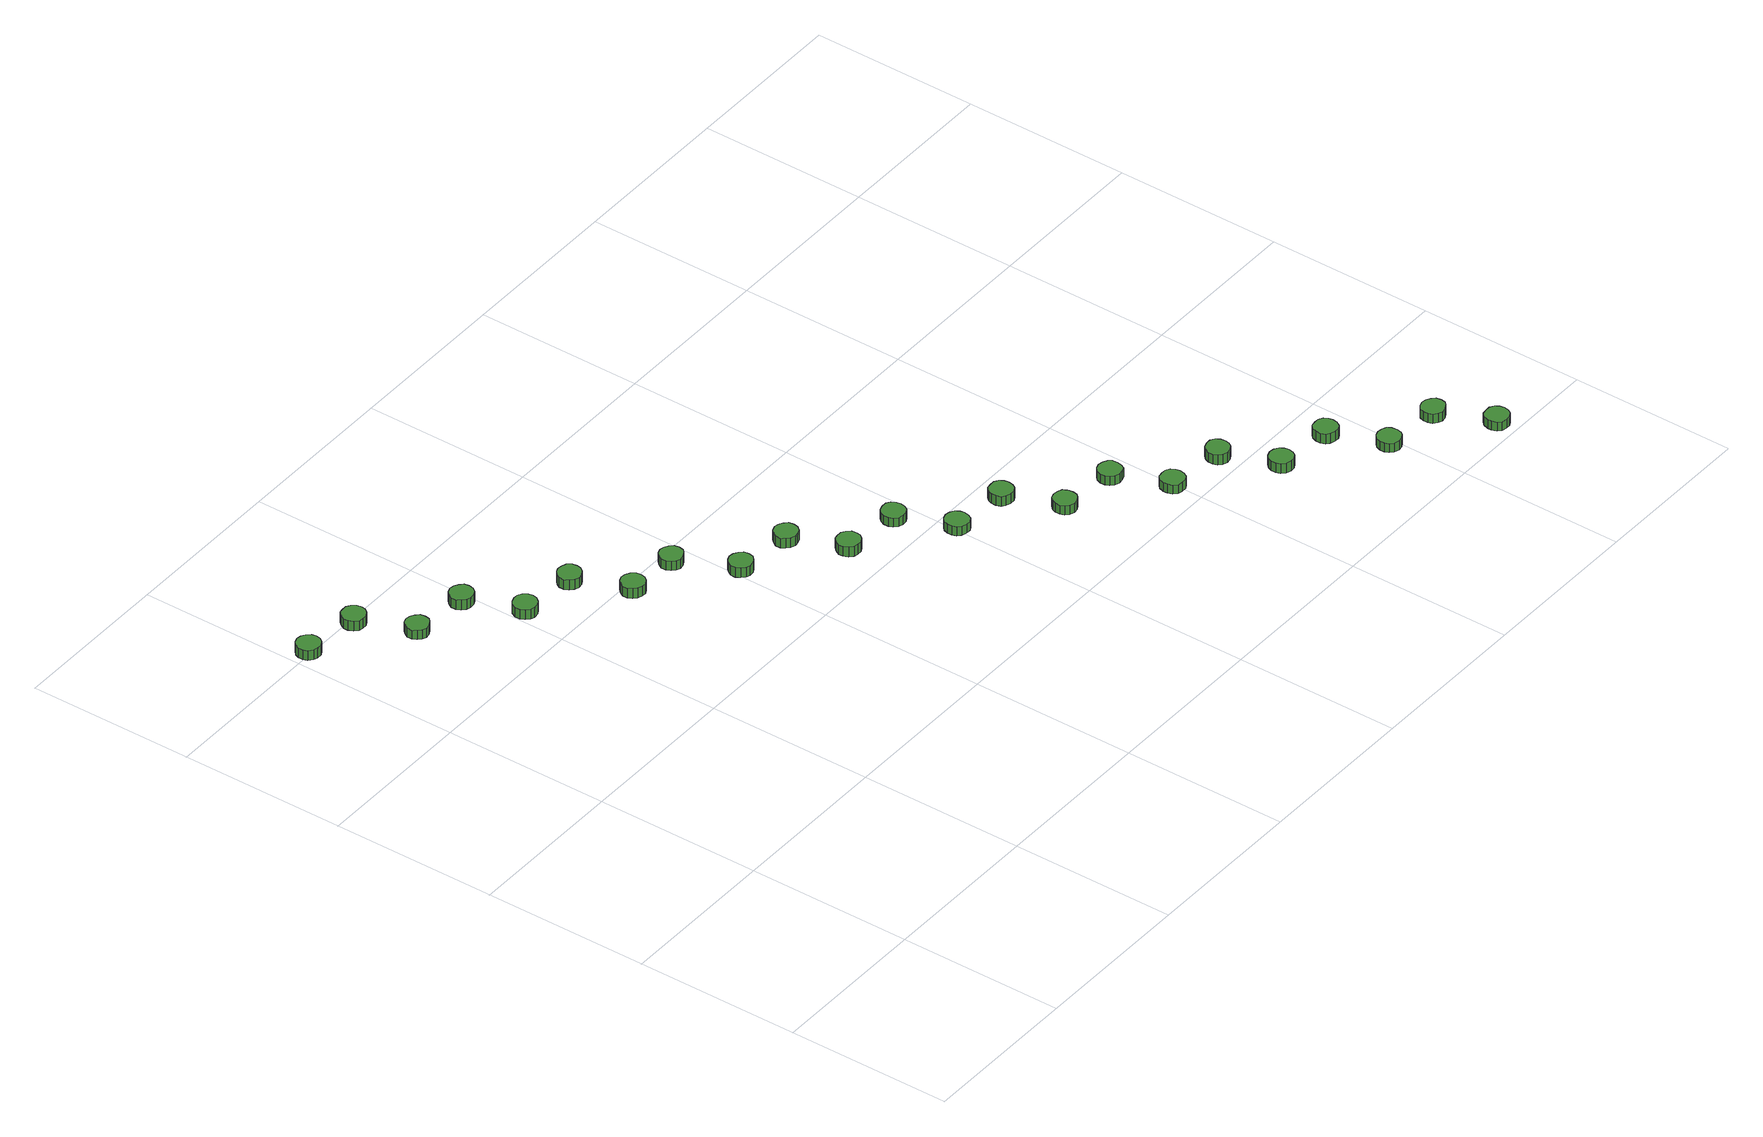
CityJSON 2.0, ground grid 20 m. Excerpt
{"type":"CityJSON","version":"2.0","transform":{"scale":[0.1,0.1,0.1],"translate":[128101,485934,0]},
"CityObjects":{
"tree1":{"type":"SolitaryVegetationObject","attributes":{"function":"something"},"geometry":[{"type":"MultiSurface","lod":"1","boundaries":[[[0,1,2,3,4,5,6,7,8,9,10,11,12,13,14]],[[15,16,17,18,19,20,21,22,23,24,25,26,27,28,29]],[[0,29,28,1]],[[1,28,27,2]],[[2,27,26,3]],[[3,26,25,4]],[[4,25,24,5]],[[5,24,23,6]],[[6,23,22,7]],[[7,22,21,8]],[[8,21,20,9]],[[9,20,19,10]],[[10,19,18,11]],[[11,18,17,12]],[[12,17,16,13]],[[13,16,15,14]],[[14,15,29,0]]]}]},
"tree2":{"type":"SolitaryVegetationObject","attributes":{"function":"something"},"geometry":[{"type":"MultiSurface","lod":"1","boundaries":[[[30,31,32,33,34,35,36,37,38,39,40,41,42,43,44]],[[45,46,47,48,49,50,51,52,53,54,55,56,57,58,59]],[[30,59,58,31]],[[31,58,57,32]],[[32,57,56,33]],[[33,56,55,34]],[[34,55,54,35]],[[35,54,53,36]],[[36,53,52,37]],[[37,52,51,38]],[[38,51,50,39]],[[39,50,49,40]],[[40,49,48,41]],[[41,48,47,42]],[[42,47,46,43]],[[43,46,45,44]],[[44,45,59,30]]]}]},
"tree3":{"type":"SolitaryVegetationObject","attributes":{"function":"something"},"geometry":[{"type":"MultiSurface","lod":"1","boundaries":[[[60,61,62,63,64,65,66,67,68,69,70,71,72,73,74]],[[75,76,77,78,79,80,81,82,83,84,85,86,87,88,89]],[[60,89,88,61]],[[61,88,87,62]],[[62,87,86,63]],[[63,86,85,64]],[[64,85,84,65]],[[65,84,83,66]],[[66,83,82,67]],[[67,82,81,68]],[[68,81,80,69]],[[69,80,79,70]],[[70,79,78,71]],[[71,78,77,72]],[[72,77,76,73]],[[73,76,75,74]],[[74,75,89,60]]]}]},
"tree4":{"type":"SolitaryVegetationObject","attributes":{"function":"something"},"geometry":[{"type":"MultiSurface","lod":"1","boundaries":[[[90,91,92,93,94,95,96,97,98,99,100,101,102,103,104]],[[105,106,107,108,109,110,111,112,113,114,115,116,117,118,119]],[[90,119,118,91]],[[91,118,117,92]],[[92,117,116,93]],[[93,116,115,94]],[[94,115,114,95]],[[95,114,113,96]],[[96,113,112,97]],[[97,112,111,98]],[[98,111,110,99]],[[99,110,109,100]],[[100,109,108,101]],[[101,108,107,102]],[[102,107,106,103]],[[103,106,105,104]],[[104,105,119,90]]]}]},
"tree5":{"type":"SolitaryVegetationObject","attributes":{"function":"something"},"geometry":[{"type":"MultiSurface","lod":"1","boundaries":[[[120,121,122,123,124,125,126,127,128,129,130,131,132,133,134]],[[135,136,137,138,139,140,141,142,143,144,145,146,147,148,149]],[[120,149,148,121]],[[121,148,147,122]],[[122,147,146,123]],[[123,146,145,124]],[[124,145,144,125]],[[125,144,143,126]],[[126,143,142,127]],[[127,142,141,128]],[[128,141,140,129]],[[129,140,139,130]],[[130,139,138,131]],[[131,138,137,132]],[[132,137,136,133]],[[133,136,135,134]],[[134,135,149,120]]]}]},
"tree6":{"type":"SolitaryVegetationObject","attributes":{"function":"something"},"geometry":[{"type":"MultiSurface","lod":"1","boundaries":[[[150,151,152,153,154,155,156,157,158,159,160,161,162,163,164]],[[165,166,167,168,169,170,171,172,173,174,175,176,177,178,179]],[[150,179,178,151]],[[151,178,177,152]],[[152,177,176,153]],[[153,176,175,154]],[[154,175,174,155]],[[155,174,173,156]],[[156,173,172,157]],[[157,172,171,158]],[[158,171,170,159]],[[159,170,169,160]],[[160,169,168,161]],[[161,168,167,162]],[[162,167,166,163]],[[163,166,165,164]],[[164,165,179,150]]]}]},
"tree7":{"type":"SolitaryVegetationObject","attributes":{"function":"something"},"geometry":[{"type":"MultiSurface","lod":"1","boundaries":[[[180,181,182,183,184,185,186,187,188,189,190,191,192,193,194]],[[195,196,197,198,199,200,201,202,203,204,205,206,207,208,209]],[[180,209,208,181]],[[181,208,207,182]],[[182,207,206,183]],[[183,206,205,184]],[[184,205,204,185]],[[185,204,203,186]],[[186,203,202,187]],[[187,202,201,188]],[[188,201,200,189]],[[189,200,199,190]],[[190,199,198,191]],[[191,198,197,192]],[[192,197,196,193]],[[193,196,195,194]],[[194,195,209,180]]]}]},
"tree8":{"type":"SolitaryVegetationObject","attributes":{"function":"something"},"geometry":[{"type":"MultiSurface","lod":"1","boundaries":[[[210,211,212,213,214,215,216,217,218,219,220,221,222,223,224]],[[225,226,227,228,229,230,231,232,233,234,235,236,237,238,239]],[[210,239,238,211]],[[211,238,237,212]],[[212,237,236,213]],[[213,236,235,214]],[[214,235,234,215]],[[215,234,233,216]],[[216,233,232,217]],[[217,232,231,218]],[[218,231,230,219]],[[219,230,229,220]],[[220,229,228,221]],[[221,228,227,222]],[[222,227,226,223]],[[223,226,225,224]],[[224,225,239,210]]]}]},
"tree9":{"type":"SolitaryVegetationObject","attributes":{"function":"something"},"geometry":[{"type":"MultiSurface","lod":"1","boundaries":[[[240,241,242,243,244,245,246,247,248,249,250,251,252,253,254]],[[255,256,257,258,259,260,261,262,263,264,265,266,267,268,269]],[[240,269,268,241]],[[241,268,267,242]],[[242,267,266,243]],[[243,266,265,244]],[[244,265,264,245]],[[245,264,263,246]],[[246,263,262,247]],[[247,262,261,248]],[[248,261,260,249]],[[249,260,259,250]],[[250,259,258,251]],[[251,258,257,252]],[[252,257,256,253]],[[253,256,255,254]],[[254,255,269,240]]]}]},
"tree10":{"type":"SolitaryVegetationObject","attributes":{"function":"something"},"geometry":[{"type":"MultiSurface","lod":"1","boundaries":[[[270,271,272,273,274,275,276,277,278,279,280,281,282,283,284]],[[285,286,287,288,289,290,291,292,293,294,295,296,297,298,299]],[[270,299,298,271]],[[271,298,297,272]],[[272,297,296,273]],[[273,296,295,274]],[[274,295,294,275]],[[275,294,293,276]],[[276,293,292,277]],[[277,292,291,278]],[[278,291,290,279]],[[279,290,289,280]],[[280,289,288,281]],[[281,288,287,282]],[[282,287,286,283]],[[283,286,285,284]],[[284,285,299,270]]]}]},
"tree11":{"type":"SolitaryVegetationObject","attributes":{"function":"something"},"geometry":[{"type":"MultiSurface","lod":"1","boundaries":[[[300,301,302,303,304,305,306,307,308,309,310,311,312,313,314]],[[315,316,317,318,319,320,321,322,323,324,325,326,327,328,329]],[[300,329,328,301]],[[301,328,327,302]],[[302,327,326,303]],[[303,326,325,304]],[[304,325,324,305]],[[305,324,323,306]],[[306,323,322,307]],[[307,322,321,308]],[[308,321,320,309]],[[309,320,319,310]],[[310,319,318,311]],[[311,318,317,312]],[[312,317,316,313]],[[313,316,315,314]],[[314,315,329,300]]]}]},
"tree12":{"type":"SolitaryVegetationObject","attributes":{"function":"something"},"geometry":[{"type":"MultiSurface","lod":"1","boundaries":[[[330,331,332,333,334,335,336,337,338,339,340,341,342,343,344]],[[345,346,347,348,349,350,351,352,353,354,355,356,357,358,359]],[[330,359,358,331]],[[331,358,357,332]],[[332,357,356,333]],[[333,356,355,334]],[[334,355,354,335]],[[335,354,353,336]],[[336,353,352,337]],[[337,352,351,338]],[[338,351,350,339]],[[339,350,349,340]],[[340,349,348,341]],[[341,348,347,342]],[[342,347,346,343]],[[343,346,345,344]],[[344,345,359,330]]]}]},
"tree13":{"type":"SolitaryVegetationObject","attributes":{"function":"something"},"geometry":[{"type":"MultiSurface","lod":"1","boundaries":[[[360,361,362,363,364,365,366,367,368,369,370,371,372,373,374]],[[375,376,377,378,379,380,381,382,383,384,385,386,387,388,389]],[[360,389,388,361]],[[361,388,387,362]],[[362,387,386,363]],[[363,386,385,364]],[[364,385,384,365]],[[365,384,383,366]],[[366,383,382,367]],[[367,382,381,368]],[[368,381,380,369]],[[369,380,379,370]],[[370,379,378,371]],[[371,378,377,372]],[[372,377,376,373]],[[373,376,375,374]],[[374,375,389,360]]]}]},
"tree14":{"type":"SolitaryVegetationObject","attributes":{"function":"something"},"geometry":[{"type":"MultiSurface","lod":"1","boundaries":[[[390,391,392,393,394,395,396,397,398,399,400,401,402,403,404]],[[405,406,407,408,409,410,411,412,413,414,415,416,417,418,419]],[[390,419,418,391]],[[391,418,417,392]],[[392,417,416,393]],[[393,416,415,394]],[[394,415,414,395]],[[395,414,413,396]],[[396,413,412,397]],[[397,412,411,398]],[[398,411,410,399]],[[399,410,409,400]],[[400,409,408,401]],[[401,408,407,402]],[[402,407,406,403]],[[403,406,405,404]],[[404,405,419,390]]]}]},
"tree15":{"type":"SolitaryVegetationObject","attributes":{"function":"something"},"geometry":[{"type":"MultiSurface","lod":"1","boundaries":[[[420,421,422,423,424,425,426,427,428,429,430,431,432,433,434]],[[435,436,437,438,439,440,441,442,443,444,445,446,447,448,449]],[[420,449,448,421]],[[421,448,447,422]],[[422,447,446,423]],[[423,446,445,424]],[[424,445,444,425]],[[425,444,443,426]],[[426,443,442,427]],[[427,442,441,428]],[[428,441,440,429]],[[429,440,439,430]],[[430,439,438,431]],[[431,438,437,432]],[[432,437,436,433]],[[433,436,435,434]],[[434,435,449,420]]]}]},
"tree16":{"type":"SolitaryVegetationObject","attributes":{"function":"something"},"geometry":[{"type":"MultiSurface","lod":"1","boundaries":[[[450,451,452,453,454,455,456,457,458,459,460,461,462,463,464]],[[465,466,467,468,469,470,471,472,473,474,475,476,477,478,479]],[[450,479,478,451]],[[451,478,477,452]],[[452,477,476,453]],[[453,476,475,454]],[[454,475,474,455]],[[455,474,473,456]],[[456,473,472,457]],[[457,472,471,458]],[[458,471,470,459]],[[459,470,469,460]],[[460,469,468,461]],[[461,468,467,462]],[[462,467,466,463]],[[463,466,465,464]],[[464,465,479,450]]]}]},
"tree17":{"type":"SolitaryVegetationObject","attributes":{"function":"something"},"geometry":[{"type":"MultiSurface","lod":"1","boundaries":[[[480,481,482,483,484,485,486,487,488,489,490,491,492,493,494]],[[495,496,497,498,499,500,501,502,503,504,505,506,507,508,509]],[[480,509,508,481]],[[481,508,507,482]],[[482,507,506,483]],[[483,506,505,484]],[[484,505,504,485]],[[485,504,503,486]],[[486,503,502,487]],[[487,502,501,488]],[[488,501,500,489]],[[489,500,499,490]],[[490,499,498,491]],[[491,498,497,492]],[[492,497,496,493]],[[493,496,495,494]],[[494,495,509,480]]]}]},
"tree18":{"type":"SolitaryVegetationObject","attributes":{"function":"something"},"geometry":[{"type":"MultiSurface","lod":"1","boundaries":[[[510,511,512,513,514,515,516,517,518,519,520,521,522,523,524]],[[525,526,527,528,529,530,531,532,533,534,535,536,537,538,539]],[[510,539,538,511]],[[511,538,537,512]],[[512,537,536,513]],[[513,536,535,514]],[[514,535,534,515]],[[515,534,533,516]],[[516,533,532,517]],[[517,532,531,518]],[[518,531,530,519]],[[519,530,529,520]],[[520,529,528,521]],[[521,528,527,522]],[[522,527,526,523]],[[523,526,525,524]],[[524,525,539,510]]]}]},
"tree19":{"type":"SolitaryVegetationObject","attributes":{"function":"something"},"geometry":[{"type":"MultiSurface","lod":"1","boundaries":[[[540,541,542,543,544,545,546,547,548,549,550,551,552,553,554]],[[555,556,557,558,559,560,561,562,563,564,565,566,567,568,569]],[[540,569,568,541]],[[541,568,567,542]],[[542,567,566,543]],[[543,566,565,544]],[[544,565,564,545]],[[545,564,563,546]],[[546,563,562,547]],[[547,562,561,548]],[[548,561,560,549]],[[549,560,559,550]],[[550,559,558,551]],[[551,558,557,552]],[[552,557,556,553]],[[553,556,555,554]],[[554,555,569,540]]]}]},
"tree20":{"type":"SolitaryVegetationObject","attributes":{"function":"something"},"geometry":[{"type":"MultiSurface","lod":"1","boundaries":[[[570,571,572,573,574,575,576,577,578,579,580,581,582,583,584]],[[585,586,587,588,589,590,591,592,593,594,595,596,597,598,599]],[[570,599,598,571]],[[571,598,597,572]],[[572,597,596,573]],[[573,596,595,574]],[[574,595,594,575]],[[575,594,593,576]],[[576,593,592,577]],[[577,592,591,578]],[[578,591,590,579]],[[579,590,589,580]],[[580,589,588,581]],[[581,588,587,582]],[[582,587,586,583]],[[583,586,585,584]],[[584,585,599,570]]]}]},
"tree21":{"type":"SolitaryVegetationObject","attributes":{"function":"something"},"geometry":[{"type":"MultiSurface","lod":"1","boundaries":[[[600,601,602,603,604,605,606,607,608,609,610,611,612,613,614]],[[615,616,617,618,619,620,621,622,623,624,625,626,627,628,629]],[[600,629,628,601]],[[601,628,627,602]],[[602,627,626,603]],[[603,626,625,604]],[[604,625,624,605]],[[605,624,623,606]],[[606,623,622,607]],[[607,622,621,608]],[[608,621,620,609]],[[609,620,619,610]],[[610,619,618,611]],[[611,618,617,612]],[[612,617,616,613]],[[613,616,615,614]],[[614,615,629,600]]]}]},
"tree22":{"type":"SolitaryVegetationObject","attributes":{"function":"something"},"geometry":[{"type":"MultiSurface","lod":"1","boundaries":[[[630,631,632,633,634,635,636,637,638,639,640,641,642,643,644]],[[645,646,647,648,649,650,651,652,653,654,655,656,657,658,659]],[[630,659,658,631]],[[631,658,657,632]],[[632,657,656,633]],[[633,656,655,634]],[[634,655,654,635]],[[635,654,653,636]],[[636,653,652,637]],[[637,652,651,638]],[[638,651,650,639]],[[639,650,649,640]],[[640,649,648,641]],[[641,648,647,642]],[[642,647,646,643]],[[643,646,645,644]],[[644,645,659,630]]]}]},
"tree23":{"type":"SolitaryVegetationObject","attributes":{"function":"something"},"geometry":[{"type":"MultiSurface","lod":"1","boundaries":[[[660,661,662,663,664,665,666,667,668,669,670,671,672,673,674]],[[675,676,677,678,679,680,681,682,683,684,685,686,687,688,689]],[[660,689,688,661]],[[661,688,687,662]],[[662,687,686,663]],[[663,686,685,664]],[[664,685,684,665]],[[665,684,683,666]],[[666,683,682,667]],[[667,682,681,668]],[[668,681,680,669]],[[669,680,679,670]],[[670,679,678,671]],[[671,678,677,672]],[[672,677,676,673]],[[673,676,675,674]],[[674,675,689,660]]]}]}
},
"vertices":[
[36,803,20],[35,808,20],[31,813,20],[26,816,20],[20,817,20],[15,815,20],[10,811,20],[8,806,20],[8,800,20],[10,795,20],[15,791,20],[20,789,20],[26,789,20],[31,792,20],[35,797,20],[35,797,7],[31,792,7],[26,789,7],[20,789,7],[15,791,7],[10,795,7],[8,800,7],[8,806,7],[10,811,7],[15,815,7],[20,817,7],[26,816,7],[31,813,7],[35,808,7],[36,803,7],
[104,793,21],[103,799,21],[99,804,21],[94,807,21],[88,807,21],[83,806,21],[79,802,21],[76,796,21],[76,791,21],[79,785,21],[83,781,21],[88,780,21],[94,780,21],[99,783,21],[103,788,21],[103,788,8],[99,783,8],[94,780,8],[88,780,8],[83,781,8],[79,785,8],[76,791,8],[76,796,8],[79,802,8],[83,806,8],[88,807,8],[94,807,8],[99,804,8],[103,799,8],[104,793,8],
[133,731,19],[132,737,19],[128,741,19],[123,744,19],[117,745,19],[112,743,19],[108,739,19],[105,734,19],[105,728,19],[108,723,19],[112,719,19],[117,717,19],[123,718,19],[128,721,19],[132,725,19],[132,725,7],[128,721,7],[123,718,7],[117,717,7],[112,719,7],[108,723,7],[105,728,7],[105,734,7],[108,739,7],[112,743,7],[117,745,7],[123,744,7],[128,741,7],[132,737,7],[133,731,7],
[201,723,21],[200,729,21],[196,733,21],[191,736,21],[185,737,21],[180,735,21],[176,731,21],[173,726,21],[173,720,21],[176,715,21],[180,711,21],[185,709,21],[191,710,21],[196,712,21],[200,717,21],[200,717,8],[196,712,8],[191,710,8],[185,709,8],[180,711,8],[176,715,8],[173,720,8],[173,726,8],[176,731,8],[180,735,8],[185,737,8],[191,736,8],[196,733,8],[200,729,8],[201,723,8],
[230,660,19],[229,666,19],[225,671,19],[220,674,19],[214,674,19],[209,672,19],[205,669,19],[202,663,19],[202,657,19],[205,652,19],[209,648,19],[214,646,19],[220,647,19],[225,650,19],[229,655,19],[229,655,6],[225,650,6],[220,647,6],[214,646,6],[209,648,6],[205,652,6],[202,657,6],[202,663,6],[205,669,6],[209,672,6],[214,674,6],[220,674,6],[225,671,6],[229,666,6],[230,660,6],
[298,652,20],[297,658,20],[293,663,20],[288,665,20],[282,666,20],[277,664,20],[273,660,20],[270,655,20],[270,649,20],[273,644,20],[277,640,20],[282,638,20],[288,639,20],[293,642,20],[297,647,20],[297,647,7],[293,642,7],[288,639,7],[282,638,7],[277,640,7],[273,644,7],[270,649,7],[270,655,7],[273,660,7],[277,664,7],[282,666,7],[288,665,7],[293,663,7],[297,658,7],[298,652,7],
[327,590,19],[326,595,19],[322,600,19],[317,603,19],[311,604,19],[306,602,19],[302,598,19],[299,593,19],[299,587,19],[302,582,19],[306,578,19],[311,576,19],[317,576,19],[322,579,19],[326,584,19],[326,584,6],[322,579,6],[317,576,6],[311,576,6],[306,578,6],[302,582,6],[299,587,6],[299,593,6],[302,598,6],[306,602,6],[311,604,6],[317,603,6],[322,600,6],[326,595,6],[327,590,6],
[389,585,19],[388,591,19],[384,595,19],[379,598,19],[373,599,19],[368,597,19],[364,593,19],[361,588,19],[361,582,19],[364,577,19],[368,573,19],[373,571,19],[379,572,19],[384,575,19],[388,579,19],[388,579,7],[384,575,7],[379,572,7],[373,571,7],[368,573,7],[364,577,7],[361,582,7],[361,588,7],[364,593,7],[368,597,7],[373,599,7],[379,598,7],[384,595,7],[388,591,7],[389,585,7],
[424,519,19],[423,525,19],[419,529,19],[414,532,19],[408,533,19],[403,531,19],[399,527,19],[396,522,19],[396,516,19],[399,511,19],[403,507,19],[408,505,19],[414,506,19],[419,509,19],[423,513,19],[423,513,6],[419,509,6],[414,506,6],[408,505,6],[403,507,6],[399,511,6],[396,516,6],[396,522,6],[399,527,6],[403,531,6],[408,533,6],[414,532,6],[419,529,6],[423,525,6],[424,519,6],
[492,510,20],[491,516,20],[487,520,20],[482,523,20],[477,524,20],[471,522,20],[467,518,20],[464,513,20],[464,507,20],[467,502,20],[471,498,20],[477,496,20],[482,497,20],[487,499,20],[491,504,20],[491,504,7],[487,499,7],[482,497,7],[477,496,7],[471,498,7],[467,502,7],[464,507,7],[464,513,7],[467,518,7],[471,522,7],[477,524,7],[482,523,7],[487,520,7],[491,516,7],[492,510,7],
[521,448,19],[520,454,19],[516,459,19],[511,462,19],[505,462,19],[500,461,19],[496,457,19],[493,451,19],[493,446,19],[496,440,19],[500,436,19],[505,435,19],[511,435,19],[516,438,19],[520,443,19],[520,443,6],[516,438,6],[511,435,6],[505,435,6],[500,436,6],[496,440,6],[493,446,6],[493,451,6],[496,457,6],[500,461,6],[505,462,6],[511,462,6],[516,459,6],[520,454,6],[521,448,6],
[588,439,20],[587,445,20],[584,450,20],[579,453,20],[573,453,20],[567,451,20],[563,447,20],[561,442,20],[561,436,20],[563,431,20],[567,427,20],[573,425,20],[579,426,20],[584,429,20],[587,434,20],[587,434,8],[584,429,8],[579,426,8],[573,425,8],[567,427,8],[563,431,8],[561,436,8],[561,442,8],[563,447,8],[567,451,8],[573,453,8],[579,453,8],[584,450,8],[587,445,8],[588,439,8],
[617,377,19],[616,382,19],[613,387,19],[608,390,19],[602,391,19],[596,389,19],[592,385,19],[590,380,19],[590,374,19],[592,369,19],[596,365,19],[602,363,19],[608,363,19],[613,366,19],[616,371,19],[616,371,7],[613,366,7],[608,363,7],[602,363,7],[596,365,7],[592,369,7],[590,374,7],[590,380,7],[592,385,7],[596,389,7],[602,391,7],[608,390,7],[613,387,7],[616,382,7],[617,377,7],
[685,369,21],[684,374,21],[681,379,21],[676,382,21],[670,382,21],[664,381,21],[660,377,21],[658,372,21],[658,366,21],[660,360,21],[664,357,21],[670,355,21],[676,355,21],[681,358,21],[684,363,21],[684,363,8],[681,358,8],[676,355,8],[670,355,8],[664,357,8],[660,360,8],[658,366,8],[658,372,8],[660,377,8],[664,381,8],[670,382,8],[676,382,8],[681,379,8],[684,374,8],[685,369,8],
[714,306,19],[713,312,19],[710,317,19],[705,319,19],[699,320,19],[693,318,19],[689,314,19],[687,309,19],[687,303,19],[689,298,19],[693,294,19],[699,292,19],[705,293,19],[710,296,19],[713,300,19],[713,300,7],[710,296,7],[705,293,7],[699,292,7],[693,294,7],[689,298,7],[687,303,7],[687,309,7],[689,314,7],[693,318,7],[699,320,7],[705,319,7],[710,317,7],[713,312,7],[714,306,7],
[782,297,20],[781,303,20],[778,307,20],[773,310,20],[767,311,20],[761,309,20],[757,305,20],[755,300,20],[755,294,20],[757,289,20],[761,285,20],[767,283,20],[773,284,20],[778,286,20],[781,291,20],[781,291,8],[778,286,8],[773,284,8],[767,283,8],[761,285,8],[757,289,8],[755,294,8],[755,300,8],[757,305,8],[761,309,8],[767,311,8],[773,310,8],[778,307,8],[781,303,8],[782,297,8],
[811,236,19],[810,241,19],[807,246,19],[802,249,19],[796,249,19],[790,248,19],[786,244,19],[784,238,19],[784,233,19],[786,227,19],[790,223,19],[796,222,19],[802,222,19],[807,225,19],[810,230,19],[810,230,7],[807,225,7],[802,222,7],[796,222,7],[790,223,7],[786,227,7],[784,233,7],[784,238,7],[786,244,7],[790,248,7],[796,249,7],[802,249,7],[807,246,7],[810,241,7],[811,236,7],
[879,226,21],[878,232,21],[875,237,21],[870,240,21],[864,240,21],[858,238,21],[854,234,21],[852,229,21],[852,223,21],[854,218,21],[858,214,21],[864,212,21],[870,213,21],[875,216,21],[878,221,21],[878,221,8],[875,216,8],[870,213,8],[864,212,8],[858,214,8],[854,218,8],[852,223,8],[852,229,8],[854,234,8],[858,238,8],[864,240,8],[870,240,8],[875,237,8],[878,232,8],[879,226,8],
[908,164,20],[907,169,20],[904,174,20],[899,177,20],[893,178,20],[887,176,20],[883,172,20],[881,167,20],[881,161,20],[883,156,20],[887,152,20],[893,150,20],[899,150,20],[904,153,20],[907,158,20],[907,158,7],[904,153,7],[899,150,7],[893,150,7],[887,152,7],[883,156,7],[881,161,7],[881,167,7],[883,172,7],[887,176,7],[893,178,7],[899,177,7],[904,174,7],[907,169,7],[908,164,7],
[976,156,21],[975,161,21],[972,166,21],[967,169,21],[961,169,21],[955,168,21],[951,164,21],[949,159,21],[949,153,21],[951,147,21],[955,144,21],[961,142,21],[967,142,21],[972,145,21],[975,150,21],[975,150,8],[972,145,8],[967,142,8],[961,142,8],[955,144,8],[951,147,8],[949,153,8],[949,159,8],[951,164,8],[955,168,8],[961,169,8],[967,169,8],[972,166,8],[975,161,8],[976,156,8],
[1005,93,19],[1004,99,19],[1001,104,19],[996,106,19],[990,107,19],[984,105,19],[980,101,19],[978,96,19],[978,90,19],[980,85,19],[984,81,19],[990,79,19],[996,80,19],[1001,83,19],[1004,87,19],[1004,87,7],[1001,83,7],[996,80,7],[990,79,7],[984,81,7],[980,85,7],[978,90,7],[978,96,7],[980,101,7],[984,105,7],[990,107,7],[996,106,7],[1001,104,7],[1004,99,7],[1005,93,7],
[1073,85,20],[1072,91,20],[1068,95,20],[1063,98,20],[1057,99,20],[1052,97,20],[1047,93,20],[1045,88,20],[1045,82,20],[1047,77,20],[1052,73,20],[1057,71,20],[1063,72,20],[1068,75,20],[1072,79,20],[1072,79,8],[1068,75,8],[1063,72,8],[1057,71,8],[1052,73,8],[1047,77,8],[1045,82,8],[1045,88,8],[1047,93,8],[1052,97,8],[1057,99,8],[1063,98,8],[1068,95,8],[1072,91,8],[1073,85,8],
[1102,23,20],[1101,28,20],[1098,33,20],[1093,36,20],[1087,36,20],[1081,35,20],[1077,31,20],[1075,25,20],[1075,20,20],[1077,14,20],[1081,10,20],[1087,9,20],[1093,9,20],[1098,12,20],[1101,17,20],[1101,17,8],[1098,12,8],[1093,9,8],[1087,9,8],[1081,10,8],[1077,14,8],[1075,20,8],[1075,25,8],[1077,31,8],[1081,35,8],[1087,36,8],[1093,36,8],[1098,33,8],[1101,28,8],[1102,23,8]
]}
